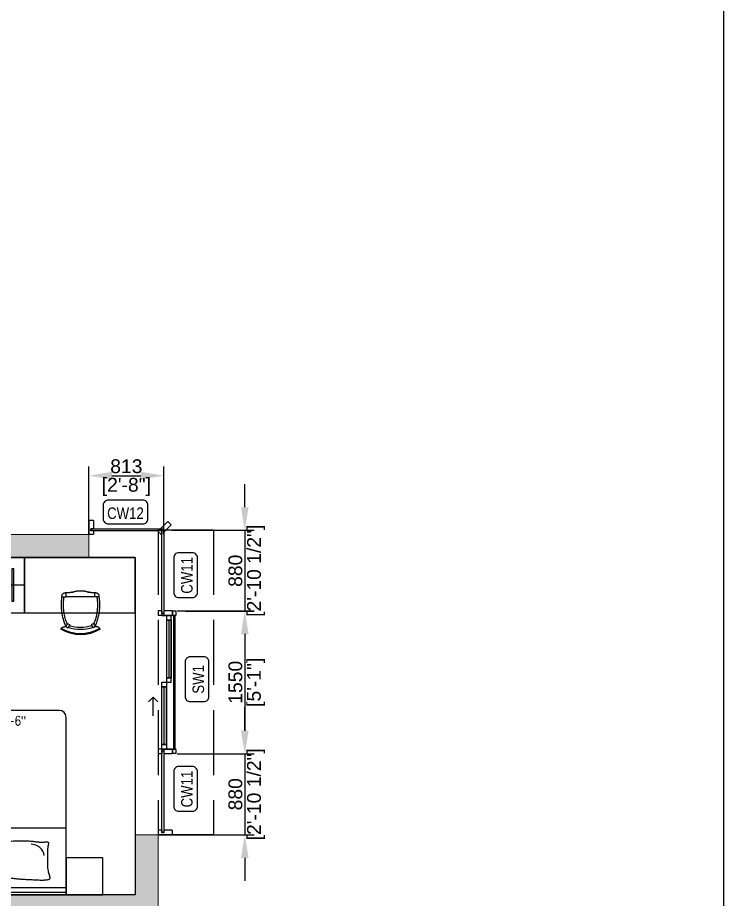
# Model space of a CAD drawing. Header units: millimetres. Extents: x 94643 to 134206, y 115494 to 180803.
# Drawn here: x 126550 to 134206, y 132077 to 141644 of the extents above; entities that cross this region are included whole.
import ezdxf
from ezdxf.enums import TextEntityAlignment as Align

# ---------------------------------------------------------------- set-up
doc = ezdxf.new("R2010")
doc.units = ezdxf.units.MM
doc.linetypes.add('3BHK  WEST_UN-2$0$2024-08-30_TOWER-C$0$HIDDEN', pattern=[9.525, 6.35, -3.175])
doc.linetypes.add('Hidden Line', pattern=[978.055558, 705.555558, -272.5])
for name, color, linetype in [('A-Bed Furniture', 253, 'Continuous'), ('A-Bed Side Table', 253, 'Continuous'), ('A-Dimensions', 4, 'Continuous'), ('A-Elevation 10', 8, 'Continuous'), ('A-Hatch', 252, 'Continuous'), ('A-KBR-01-Wardrobe', 253, 'Continuous'), ('A-Room Boundary', 44, 'Continuous'), ('A-Sofa Center  Table', 253, 'Continuous'), ('A-Study Table', 253, 'Continuous'), ('A-Study Table Chair', 253, 'Continuous'), ('A-Text Main', 44, 'Continuous'), ('A-Window', 4, 'Continuous')]:
    doc.layers.add(name, color=color, linetype=linetype)
doc.layers.add('A-Wall', color=240, linetype='Continuous', lineweight=35)
doc.styles.add('2024-08-29_TOWER-A$0$simplex-0.8', font='simplex.shx', dxfattribs={"width": 0.8})
doc.styles.add('3BHK  WEST_UN-2$0$2024-08-30_TOWER-C$0$simplex-0.8', font='simplex.shx', dxfattribs={"width": 0.8})
doc.styles.add('ARIAL', font='ARIALN.TTF')
doc.styles.add('S', font='arial.ttf', dxfattribs={"height": 150})
doc.dimstyles.new('DIMSMALL', dxfattribs={"dimtxt": 150, "dimasz": 250, "dimexe": 100, "dimexo": 100, "dimgap": 25, "dimtad": 1, "dimdec": 0, "dimzin": 0, "dimdsep": 46, "dimtxsty": 'S', "dimcen": 0, "dimdle": 100, "dimclrd": 8, "dimclre": 8, "dimclrt": 256, "dimazin": 0, "dimtfac": 1, "dimtdec": 0, "dimtix": 1, "dimtmove": 0, "dimatfit": 3, "dimldrblk": '12_DatumFilled', "dimfxl": 1, "dimtolj": 1, "dimtzin": 0, "dimlwd": -1, "dimlwe": -1, "dimarcsym": 1})

# ---------------------------------------------------------------- blocks, each defined once
blk = doc.blocks.new('*D233')
at = {"layer": 'A-Dimensions', "color": 8, "transparency": 16777216}
for p, q in [((127322.5, 136035.9), (127322.5, 136774.2)), ((128135.4, 136035.9), (128135.4, 136774.2)), ((127572.5, 136674.2), (127885.4, 136674.2))]:
    blk.add_line(p, q, dxfattribs=at)
for points in [[(127572.5, 136715.9), (127572.5, 136632.5), (127322.5, 136674.2)], [(127885.4, 136715.9), (127885.4, 136632.5), (128135.4, 136674.2)]]:
    blk.add_solid(points, dxfattribs=at)
at = {"layer": 'Defpoints', "color": 0, "transparency": 16777216}
for p in [(128135.4, 136674.2), (127322.5, 135935.9), (128135.4, 135935.9)]:
    blk.add_point(p, dxfattribs=at)
at = {"layer": 'A-Dimensions', "lineweight": 30, "transparency": 16777216, "char_height": 150, "attachment_point": 5, "style": 'S'}
for s, insert in [('\\A1;813', (127729, 136775.9)), ('\\A1;[2\'-8"]', (127729, 136553.1))]:
    blk.add_mtext(s, dxfattribs=dict(at, insert=insert))
blk = doc.blocks.new('12_DatumFilled')
at = {"color": 8, "linetype": 'ByBlock'}
blk.add_solid([(0, 0.577), (-1, 0), (0, -0.577)], dxfattribs=at)
blk = doc.blocks.new('*D234')
at = {"layer": 'A-Dimensions', "color": 8, "transparency": 16777216}
for p, q in [((129014.2, 136332.3), (129014.2, 136582.3)), ((128225.4, 136082.3), (129114.2, 136082.3)), ((129014.2, 136082.3), (129014.2, 135202.7)), ((128370.4, 135202.7), (129114.2, 135202.7)), ((129014.2, 134952.7), (129014.2, 134702.7))]:
    blk.add_line(p, q, dxfattribs=at)
for points in [[(128972.5, 136332.3), (129055.8, 136332.3), (129014.2, 136082.3)], [(128972.5, 134952.7), (129055.8, 134952.7), (129014.2, 135202.7)]]:
    blk.add_solid(points, dxfattribs=at)
at = {"layer": 'Defpoints', "color": 0, "transparency": 16777216}
for p in [(128125.4, 136082.3), (128270.4, 135202.7), (129014.2, 135202.7)]:
    blk.add_point(p, dxfattribs=at)
at = {"layer": 'A-Dimensions', "lineweight": 30, "transparency": 16777216, "char_height": 150, "attachment_point": 5, "rotation": 90, "style": 'S'}
for s, insert in [('\\A1;[2\'-10 1/2"]', (129136.3, 135642.5)), ('\\A1;880', (128912.6, 135642.5))]:
    blk.add_mtext(s, dxfattribs=dict(at, insert=insert))
blk = doc.blocks.new('*D235')
at = {"layer": 'A-Dimensions', "color": 8, "transparency": 16777216}
for p, q in [((129014.2, 133907.7), (129014.2, 134157.7)), ((128280.4, 133657.7), (129114.2, 133657.7)), ((129014.2, 133657.7), (129014.2, 132777.7)), ((128280.4, 132777.7), (129114.2, 132777.7)), ((129014.2, 132527.7), (129014.2, 132277.7))]:
    blk.add_line(p, q, dxfattribs=at)
for points in [[(128972.5, 133907.7), (129055.8, 133907.7), (129014.2, 133657.7)], [(128972.5, 132527.7), (129055.8, 132527.7), (129014.2, 132777.7)]]:
    blk.add_solid(points, dxfattribs=at)
at = {"layer": 'Defpoints', "color": 0, "transparency": 16777216}
for p in [(128180.4, 133657.7), (128180.4, 132777.7), (129014.2, 132777.7)]:
    blk.add_point(p, dxfattribs=at)
at = {"layer": 'A-Dimensions', "lineweight": 30, "transparency": 16777216, "char_height": 150, "attachment_point": 5, "rotation": 90, "style": 'S'}
for s, insert in [('\\A1;[2\'-10 1/2"]', (129136.3, 133217.7)), ('\\A1;880', (128912.6, 133217.7))]:
    blk.add_mtext(s, dxfattribs=dict(at, insert=insert))
blk = doc.blocks.new('*D236')
at = {"layer": 'A-Dimensions', "color": 8, "transparency": 16777216}
for p, q in [((128280.4, 135207.7), (129114.2, 135207.7)), ((129014.2, 134957.7), (129014.2, 133907.7)), ((128280.4, 133657.7), (129114.2, 133657.7))]:
    blk.add_line(p, q, dxfattribs=at)
for points in [[(128972.5, 134957.7), (129055.8, 134957.7), (129014.2, 135207.7)], [(128972.5, 133907.7), (129055.8, 133907.7), (129014.2, 133657.7)]]:
    blk.add_solid(points, dxfattribs=at)
at = {"layer": 'Defpoints', "color": 0, "transparency": 16777216}
for p in [(128180.4, 135207.7), (128180.4, 133657.7), (129014.2, 133657.7)]:
    blk.add_point(p, dxfattribs=at)
at = {"layer": 'A-Dimensions', "lineweight": 30, "transparency": 16777216, "char_height": 150, "attachment_point": 5, "rotation": 90, "style": 'S'}
for s, insert in [('\\A1;1550', (128912.6, 134432.7)), ('\\A1;[5\'-1"]', (129135.3, 134432.7))]:
    blk.add_mtext(s, dxfattribs=dict(at, insert=insert))
blk = doc.blocks.new('3BHK  WEST_UN-2$0$2024-08-30_TOWER-C$0$STUDY TABLE CHAIR')
at = {"layer": 'A-Study Table Chair', "linetype": '3BHK  WEST_UN-2$0$2024-08-30_TOWER-C$0$HIDDEN', "ltscale": 0.1}
for p, q in [((-0.1999, 0.4111), (-0.1555, 0.4111)), ((-0.1555, 0.4111), (-0.1555, 0.4556)), ((-0.1555, 0.4111), (0.1556, 0.4111)), ((0.1556, 0.4111), (0.1556, 0.4556)), ((0.2001, 0.4111), (0.1556, 0.4111))]:
    blk.add_line(p, q, dxfattribs=at)
at = {"layer": 'A-Study Table Chair'}
for p, q in [((-0.1407, 0.1205), (-0.1601, 0.0868)), ((-0.1407, 0.1205), (-0.1166, 0.1066)), ((-0.1166, 0.1066), (-0.1361, 0.0729)), ((0.1408, 0.1205), (0.1168, 0.1066)), ((0.1168, 0.1066), (0.1362, 0.0729)), ((0.1408, 0.1205), (0.1603, 0.0868)), ((-0.1601, 0.0868), (-0.1361, 0.0729)), ((0.1603, 0.0868), (0.1362, 0.0729)), ((0.2129, 0.0621), (0.2143, 0.0597))]:
    blk.add_line(p, q, dxfattribs=at)
at = {"layer": 'A-Study Table Chair', "linetype": '3BHK  WEST_UN-2$0$2024-08-30_TOWER-C$0$HIDDEN', "ltscale": 0.1}
for centre, radius, start, end in [((0.3729, 0.325), 0.5793, 171.44618, 187.59778), ((-0.1629, 0.4185), 0.0378, 78.65826, 191.34174), ((0.3729, 0.325), 0.557, 171.10222, 187.90279), ((-0.1365, 0.6309), 0.1764, 263.83118, 285.69613), ((0.0001, 0.2324), 0.2454, 68.7607, 111.2393), ((0.1367, 0.6309), 0.1764, 254.30389, 276.16882), ((0.1631, 0.4185), 0.0378, 348.65827, 101.34173), ((-0.3726, 0.325), 0.557, 352.09721, 8.89778), ((-0.3726, 0.325), 0.5793, 352.40222, 8.55382)]:
    blk.add_arc(centre, radius, start, end, dxfattribs=at)
at = {"layer": 'A-Study Table Chair'}
for centre, radius, start, end in [((0.3729, 0.325), 0.5793, 187.59778, 203.74938), ((0.3729, 0.325), 0.557, 187.90279, 202.05474), ((-0.3726, 0.325), 0.557, 337.94527, 352.09721), ((-0.3726, 0.325), 0.5793, 336.25061, 352.40222), ((0.0001, 0.4667), 0.3889, 251.71697, 288.28304), ((-0.2058, 0.0575), 0.00864, 63.53611, 166.16537), ((0, 0.4148), 0.4148, 238.90203, 301.11962), ((0, 0.4148), 0.4037, 239.97468, 300.02535), ((0.0001, 0.4667), 0.4111, 251.07534, 288.92467), ((0.2058, 0.0581), 0.00814, 29.30106, 117.80565)]:
    blk.add_arc(centre, radius, start, end, dxfattribs=at)
for points, knots in [([(-0.2102, 0.0649), (-0.2048, 0.0722), (-0.1961, 0.0837), (-0.179, 0.0843), (-0.1605, 0.0918), (-0.1515, 0.1042), (-0.1443, 0.1142)], [0, 0, 0, 0, 1.141957, 1.816294, 2.20041, 3.805403, 3.805403, 3.805403, 3.805403]), ([(0.21, 0.0651), (0.2047, 0.0722), (0.1963, 0.0837), (0.1793, 0.0842), (0.1608, 0.0918), (0.1519, 0.1042), (0.1446, 0.1142)], [0, 0, 0, 0, 1.119264, 1.793601, 2.177718, 3.782711, 3.782711, 3.782711, 3.782711])]:
    blk.add_open_spline(points, degree=3, knots=knots, dxfattribs=at)
blk = doc.blocks.new('3.5BHK WEST-UN-6$0$ertyhhgj')
at = {"layer": 'A-KBR-01-Wardrobe', "ltscale": 600}
blk.add_lwpolyline([(42859.6, -88568.9), (46214.6, -88568.9), (46214.6, -87968.9), (42859.6, -87968.9)], close=True, dxfattribs=at)
for points in [[(42920.7, -88093.9), (42920.7, -88443.9), (42940.7, -88443.9), (42940.7, -88093.9), (42920.7, -88093.9)], [(43078.6, -88094.8), (43017.9, -88439.5), (43037.6, -88443), (43098.3, -88098.3), (43078.6, -88094.8)], [(43138.5, -88093.9), (43138.5, -88443.9), (43158.5, -88443.9), (43158.5, -88093.9), (43138.5, -88093.9)], [(43238.3, -88093.9), (43238.3, -88443.9), (43258.3, -88443.9), (43258.3, -88093.9), (43238.3, -88093.9)], [(43322.8, -88093.9), (43322.8, -88443.9), (43342.8, -88443.9), (43342.8, -88093.9), (43322.8, -88093.9)], [(43529.7, -88101.1), (43410, -88429.9), (43428.8, -88436.8), (43548.5, -88107.9), (43529.7, -88101.1)], [(43579.2, -88093.9), (43579.2, -88443.9), (43599.2, -88443.9), (43599.2, -88093.9), (43579.2, -88093.9)], [(43636.3, -88093.9), (43636.3, -88443.9), (43656.3, -88443.9), (43656.3, -88093.9), (43636.3, -88093.9)], [(43696, -88094.8), (43756.8, -88439.5), (43737.1, -88443), (43676.3, -88098.3), (43696, -88094.8)], [(43794.2, -88093.9), (43794.2, -88443.9), (43814.2, -88443.9), (43814.2, -88093.9), (43794.2, -88093.9)], [(43895, -88093.9), (43895, -88443.9), (43915, -88443.9), (43915, -88093.9), (43895, -88093.9)], [(43979.5, -88093.9), (43979.5, -88443.9), (43999.5, -88443.9), (43999.5, -88093.9), (43979.5, -88093.9)], [(44186.3, -88101.1), (44066.6, -88429.9), (44085.4, -88436.8), (44205.1, -88107.9), (44186.3, -88101.1)], [(44235.9, -88093.9), (44235.9, -88443.9), (44255.9, -88443.9), (44255.9, -88093.9), (44235.9, -88093.9)], [(44333.2, -88094.8), (44272.4, -88439.5), (44292.1, -88443), (44352.9, -88098.3), (44333.2, -88094.8)], [(44393, -88093.9), (44393, -88443.9), (44413, -88443.9), (44413, -88093.9), (44393, -88093.9)], [(44452.7, -88094.8), (44513.4, -88439.5), (44493.7, -88443), (44433, -88098.3), (44452.7, -88094.8)], [(44550.9, -88093.9), (44550.9, -88443.9), (44570.9, -88443.9), (44570.9, -88093.9), (44550.9, -88093.9)], [(44743.3, -88101.1), (44623.6, -88429.9), (44642.4, -88436.8), (44762.1, -88107.9), (44743.3, -88101.1)], [(44792.9, -88093.9), (44792.9, -88443.9), (44812.9, -88443.9), (44812.9, -88093.9), (44792.9, -88093.9)], [(44890.2, -88094.8), (44829.4, -88439.5), (44849.1, -88443), (44909.9, -88098.3), (44890.2, -88094.8)], [(44950, -88093.9), (44950, -88443.9), (44970, -88443.9), (44970, -88093.9), (44950, -88093.9)], [(45009.7, -88094.8), (45070.4, -88439.5), (45050.7, -88443), (44990, -88098.3), (45009.7, -88094.8)], [(45107.9, -88093.9), (45107.9, -88443.9), (45127.9, -88443.9), (45127.9, -88093.9), (45107.9, -88093.9)], [(45314.7, -88101.1), (45195, -88429.9), (45213.8, -88436.8), (45333.5, -88107.9), (45314.7, -88101.1)], [(45364.2, -88093.9), (45364.2, -88443.9), (45384.2, -88443.9), (45384.2, -88093.9), (45364.2, -88093.9)], [(45461.6, -88094.8), (45400.8, -88439.5), (45420.5, -88443), (45481.2, -88098.3), (45461.6, -88094.8)], [(45521.4, -88093.9), (45521.4, -88443.9), (45541.4, -88443.9), (45541.4, -88093.9), (45521.4, -88093.9)], [(45581, -88094.8), (45641.8, -88439.5), (45622.1, -88443), (45561.4, -88098.3), (45581, -88094.8)], [(45679.3, -88093.9), (45679.3, -88443.9), (45699.3, -88443.9), (45699.3, -88093.9), (45679.3, -88093.9)], [(45871.2, -88101.1), (45751.5, -88429.9), (45770.2, -88436.8), (45890, -88107.9), (45871.2, -88101.1)], [(45920.7, -88093.9), (45920.7, -88443.9), (45940.7, -88443.9), (45940.7, -88093.9), (45920.7, -88093.9)], [(46018, -88094.8), (45957.2, -88439.5), (45976.9, -88443), (46037.7, -88098.3), (46018, -88094.8)], [(46077.8, -88093.9), (46077.8, -88443.9), (46097.8, -88443.9), (46097.8, -88093.9), (46077.8, -88093.9)], [(46214.6, -88268.9), (42859.6, -88268.9)]]:
    blk.add_lwpolyline(points, dxfattribs=at)
blk = doc.blocks.new('A$Cbd4308e4')
at = {"layer": 'A-Elevation 10', "linetype": 'Hidden Line'}
for p, q in [((0, 3310), (600, 3310)), ((600, 3310), (600, 0)), ((0, 0), (600, 0))]:
    blk.add_line(p, q, dxfattribs=at)
at = {"layer": 'A-Elevation 10', "linetype": 'Continuous', "flags": 128}
blk.add_lwpolyline([(600, 0), (0, 0)], dxfattribs=at)
at = {"layer": 'A-Window', "linetype": 'Continuous'}
for p, q in [((-702.8, 3410), (-752.8, 3410)), ((-752.8, 3410), (-752.8, 3260)), ((-702.8, 3410), (-702.8, 3320)), ((103, 3398.4), (24.6, 3320)), ((138.4, 3363), (60, 3284.6)), ((103, 3398.4), (138.4, 3363)), ((-702.8, 3260), (-752.8, 3260)), ((-727.8, 3320), (-727.8, 3300)), ((-702.8, 3320), (-727.8, 3320)), ((-702.8, 3300), (-727.8, 3300)), ((-702.8, 3300), (-702.8, 3260)), ((4.6, 3300), (-3, 3292.3)), ((-3, 3292.3), (32.3, 3257)), ((-0.4, 3259.9), (-0.3, 3259.9)), ((39.6, 3300), (4.6, 3300)), ((39.6, 3320), (24.6, 3320)), ((40, 3264.6), (32.3, 3257)), ((39.6, 3320), (39.6, 3300)), ((40, 3299.6), (40, 3264.6)), ((60, 3299.6), (40, 3299.6)), ((60, 3299.6), (60, 3284.6)), ((0, 2430), (0, 2380)), ((40, 2430), (0, 2430)), ((40, 2430), (40, 2380)), ((60, 2430), (60, 2380)), ((150, 2430), (60, 2430)), ((150, 2430), (150, 2380)), ((40, 2380), (0, 2380)), ((40, 2380), (150, 2380)), ((150, 2380), (40, 2380)), ((150, 2380), (60, 2380)), ((90, 2330), (90, 1705)), ((115, 2330), (115, 1705)), ((140, 2330), (140, 1705)), ((40, 980), (40, 1605)), ((65, 980), (65, 1605)), ((90, 980), (90, 1605)), ((-55, 1492.5), (-105, 1442.5)), ((-55, 1292.5), (-55, 1492.5)), ((-55, 1492.5), (-5, 1442.5)), ((0, 930), (0, 880)), ((40, 930), (0, 930)), ((40, 880), (0, 880)), ((40, 930), (150, 930)), ((150, 930), (40, 930)), ((40, 930), (40, 880)), ((60, 930), (60, 880)), ((150, 930), (60, 930)), ((150, 880), (60, 880)), ((150, 930), (150, 880)), ((0, 50), (0, 0)), ((40, 50), (0, 50)), ((150, 0), (0, 0)), ((40, 50), (40, 25)), ((60, 25), (40, 25)), ((60, 50), (60, 25)), ((150, 50), (60, 50)), ((150, 50), (150, 0))]:
    blk.add_line(p, q, dxfattribs=at)
at = {"layer": 'A-Window', "linetype": 'Hidden Line'}
blk.add_line((0, 3310), (0, 0), dxfattribs=at)
at = {"layer": 'A-Window', "linetype": 'Continuous', "flags": 128}
for points in [[(-732.8, 3300), (-732.8, 3320), (44.6, 3320), (44.6, 3300)], [(40, 3304.6), (60, 3304.6), (60, 2400), (40, 2400)], [(155, 2385), (195, 2385), (195, 2425), (155, 2425)], [(155, 2385), (195, 2385), (195, 2425), (155, 2425)], [(155, 2385), (195, 2385), (195, 2425), (155, 2425)], [(155, 2385), (195, 2385), (195, 2425), (155, 2425)], [(90, 2380), (90, 2330), (140, 2330), (140, 2380)], [(90, 2330), (90, 1705), (140, 1705), (140, 2330)], [(165, 930), (185, 930), (185, 2380), (165, 2380)], [(165, 930), (185, 930), (185, 2380), (165, 2380)], [(165, 930), (185, 930), (185, 2380), (165, 2380)], [(165, 930), (185, 930), (185, 2380), (165, 2380)], [(40, 1605), (40, 1655), (90, 1655), (90, 1605)], [(90, 1705), (90, 1655), (140, 1655), (140, 1705)], [(40, 980), (40, 1605), (90, 1605), (90, 980)], [(40, 930), (40, 980), (90, 980), (90, 930)], [(40, 910), (60, 910), (60, 20), (40, 20)], [(155, 885), (195, 885), (195, 925), (155, 925)], [(155, 885), (195, 885), (195, 925), (155, 925)], [(155, 885), (195, 885), (195, 925), (155, 925)], [(155, 885), (195, 885), (195, 925), (155, 925)]]:
    blk.add_lwpolyline(points, close=True, dxfattribs=at)
blk = doc.blocks.new('2024-08-29_TOWER-A$0$WNTG')
at = {"layer": 'A-Text Main'}
blk.add_lwpolyline([(-187.8, 246.2), (187.8, 246.2, -0.414214), (242.8, 191.2), (242.8, 43.3, -0.414214), (187.8, -11.7), (-187.8, -11.7, -0.414214), (-242.8, 43.3), (-242.8, 191.2, -0.414214)], format="xyb", close=True, dxfattribs=at)
at = {"layer": 'A-Text Main', "style": '2024-08-29_TOWER-A$0$simplex-0.8', "width": 0.8}
blk.add_attdef('WNTG', text='', height=150, dxfattribs=at).set_placement((-1.6, 43), align=Align.CENTER)
blk = doc.blocks.new('3BHK  WEST_UN-2$0$2024-08-30_TOWER-C$0$king size bed')
at = {"layer": 'A-Bed Furniture'}
for p, q in [((-0.9, 1.925), (-0.9, 0.425)), ((0.825, 2), (-0.825, 2)), ((0.9, 0), (0.9, 1.925)), ((-0.9, 0.725), (0.9, 0.725)), ((-0.9, 0), (-0.9, 0.425)), ((0.9, 0.075), (-0.9, 0.075)), ((0, 0.075), (0, 0.025)), ((0, 0.075), (0, 0.075))]:
    blk.add_line(p, q, dxfattribs=at)
blk.add_lwpolyline([(-0.9, 1.6586, -0.292894), (-0.5586, 1.6586, -0.292894), (-0.5586, 2, 0.136668)], format="xyb", close=True, dxfattribs=at)
for points in [[(-0.7317, 0.5787), (-0.7264, 0.5744), (-0.7213, 0.571), (-0.7162, 0.5684), (-0.7111, 0.5664), (-0.7061, 0.5651), (-0.7012, 0.5642), (-0.6963, 0.5637), (-0.6914, 0.5635), (-0.6866, 0.5634), (-0.6818, 0.5635), (-0.6768, 0.5638), (-0.6717, 0.5642), (-0.6663, 0.5648), (-0.6607, 0.5656), (-0.6547, 0.5665), (-0.6482, 0.5675), (-0.6412, 0.5687), (-0.6335, 0.5701), (-0.6252, 0.5715), (-0.6161, 0.573), (-0.606, 0.5745), (-0.595, 0.576), (-0.5828, 0.5775), (-0.5695, 0.5789), (-0.5549, 0.5803), (-0.5392, 0.5815), (-0.5227, 0.5827), (-0.5057, 0.5837), (-0.4883, 0.5846), (-0.4708, 0.5853), (-0.4535, 0.5858), (-0.4365, 0.5862), (-0.4202, 0.5864), (-0.4044, 0.5863), (-0.3893, 0.5861), (-0.3746, 0.5857), (-0.3605, 0.5852), (-0.3468, 0.5844), (-0.3335, 0.5835), (-0.3207, 0.5825), (-0.3082, 0.5813), (-0.2962, 0.58), (-0.2845, 0.5786), (-0.2734, 0.5772), (-0.2628, 0.5759), (-0.2528, 0.5746), (-0.2434, 0.5735), (-0.2347, 0.5725), (-0.2266, 0.5718), (-0.2191, 0.5712), (-0.2121, 0.5708), (-0.2053, 0.5707), (-0.1987, 0.5707), (-0.1922, 0.5708), (-0.1856, 0.5712), (-0.1788, 0.5716), (-0.1717, 0.5722), (-0.1644, 0.5728), (-0.1572, 0.5733), (-0.1503, 0.5736), (-0.1438, 0.5737), (-0.138, 0.5733), (-0.1331, 0.5723), (-0.1292, 0.5707), (-0.1265, 0.5684), (-0.125, 0.5655), (-0.1243, 0.5619), (-0.1245, 0.5577), (-0.1252, 0.5531), (-0.1263, 0.5481), (-0.1276, 0.5428), (-0.129, 0.5372), (-0.1303, 0.5313), (-0.1315, 0.5253), (-0.1326, 0.5192), (-0.1336, 0.5129), (-0.1344, 0.5065), (-0.135, 0.5), (-0.1355, 0.4935), (-0.1359, 0.4869), (-0.1361, 0.4802), (-0.1362, 0.4734), (-0.1361, 0.4661), (-0.1361, 0.4583), (-0.136, 0.4496), (-0.136, 0.4399), (-0.1361, 0.4291), (-0.1363, 0.4169), (-0.1366, 0.4031), (-0.137, 0.3881), (-0.1373, 0.3722), (-0.1376, 0.3556), (-0.1376, 0.3388), (-0.1372, 0.322), (-0.1365, 0.3055), (-0.1352, 0.2896), (-0.1333, 0.2747), (-0.1309, 0.2608), (-0.1281, 0.248), (-0.1252, 0.2361), (-0.1221, 0.2253), (-0.1191, 0.2155), (-0.1163, 0.2068), (-0.1137, 0.1992), (-0.1117, 0.1927), (-0.1101, 0.1871), (-0.1093, 0.1824), (-0.1091, 0.1785), (-0.1097, 0.1751), (-0.1113, 0.1723), (-0.1138, 0.1697), (-0.1175, 0.1675), (-0.1222, 0.1653), (-0.1281, 0.1633), (-0.135, 0.1615), (-0.1427, 0.1599), (-0.1514, 0.1585), (-0.1607, 0.1573), (-0.1708, 0.1564), (-0.1814, 0.1559), (-0.1926, 0.1556), (-0.2043, 0.1557), (-0.2165, 0.1559), (-0.2293, 0.1564), (-0.2427, 0.1571), (-0.2567, 0.1578), (-0.2713, 0.1586), (-0.2866, 0.1594), (-0.3025, 0.1602), (-0.3188, 0.1609), (-0.3353, 0.1617), (-0.3517, 0.1624), (-0.3678, 0.1632), (-0.3834, 0.164), (-0.3982, 0.1648), (-0.412, 0.1656), (-0.4246, 0.1665), (-0.4362, 0.1674), (-0.4469, 0.1684), (-0.457, 0.1694), (-0.4668, 0.1704), (-0.4763, 0.1715), (-0.486, 0.1725), (-0.4959, 0.1736), (-0.5062, 0.1747), (-0.517, 0.1757), (-0.5279, 0.1767), (-0.539, 0.1776), (-0.5501, 0.1784), (-0.561, 0.1791), (-0.5717, 0.1796), (-0.5819, 0.18), (-0.5916, 0.1802), (-0.6009, 0.1801), (-0.6099, 0.1799), (-0.6186, 0.1796), (-0.6271, 0.179), (-0.6355, 0.1783), (-0.6439, 0.1774), (-0.6524, 0.1765), (-0.6611, 0.1753), (-0.6697, 0.1742), (-0.6782, 0.1732), (-0.6862, 0.1724), (-0.6937, 0.1719), (-0.7004, 0.1719), (-0.7061, 0.1725), (-0.7107, 0.1738), (-0.714, 0.1758), (-0.7161, 0.1786), (-0.7172, 0.1819), (-0.7174, 0.1857), (-0.7169, 0.1898), (-0.7159, 0.1942), (-0.7145, 0.1987), (-0.7128, 0.2031), (-0.7112, 0.2074), (-0.7095, 0.2117), (-0.7078, 0.2158), (-0.7063, 0.2199), (-0.7048, 0.2239), (-0.7035, 0.228), (-0.7025, 0.2321), (-0.7017, 0.2362), (-0.7011, 0.2403), (-0.7009, 0.2446), (-0.7008, 0.249), (-0.701, 0.2536), (-0.7012, 0.2584), (-0.7016, 0.2634), (-0.7021, 0.2687), (-0.7025, 0.2744), (-0.703, 0.2803), (-0.7035, 0.2866), (-0.7039, 0.2931), (-0.7044, 0.2998), (-0.7049, 0.3066), (-0.7054, 0.3135), (-0.706, 0.3204), (-0.7066, 0.3273), (-0.7073, 0.3341), (-0.708, 0.3409), (-0.7088, 0.3476), (-0.7094, 0.3543), (-0.71, 0.361), (-0.7105, 0.3677), (-0.7108, 0.3745), (-0.7109, 0.3813), (-0.7108, 0.3882), (-0.7105, 0.3952), (-0.7101, 0.4023), (-0.7097, 0.4094), (-0.7093, 0.4165), (-0.7091, 0.4237), (-0.7089, 0.431), (-0.709, 0.4383), (-0.7094, 0.4457), (-0.7103, 0.4542), (-0.7116, 0.4646), (-0.7137, 0.4778), (-0.7166, 0.4949), (-0.7205, 0.5168), (-0.7255, 0.5444), (-0.7317, 0.5787)], [(0.1033, 0.5787), (0.1086, 0.5744), (0.1137, 0.571), (0.1188, 0.5684), (0.1239, 0.5664), (0.1289, 0.5651), (0.1338, 0.5642), (0.1387, 0.5637), (0.1436, 0.5635), (0.1484, 0.5634), (0.1532, 0.5635), (0.1582, 0.5638), (0.1633, 0.5642), (0.1687, 0.5648), (0.1743, 0.5656), (0.1803, 0.5665), (0.1868, 0.5675), (0.1938, 0.5687), (0.2015, 0.5701), (0.2098, 0.5715), (0.2189, 0.573), (0.229, 0.5745), (0.24, 0.576), (0.2522, 0.5775), (0.2655, 0.5789), (0.2801, 0.5803), (0.2958, 0.5815), (0.3123, 0.5827), (0.3293, 0.5837), (0.3467, 0.5846), (0.3642, 0.5853), (0.3815, 0.5858), (0.3985, 0.5862), (0.4148, 0.5864), (0.4306, 0.5863), (0.4457, 0.5861), (0.4604, 0.5857), (0.4745, 0.5852), (0.4882, 0.5844), (0.5015, 0.5835), (0.5143, 0.5825), (0.5268, 0.5813), (0.5388, 0.58), (0.5505, 0.5786), (0.5616, 0.5772), (0.5722, 0.5759), (0.5822, 0.5746), (0.5916, 0.5735), (0.6003, 0.5725), (0.6084, 0.5718), (0.6159, 0.5712), (0.6229, 0.5708), (0.6297, 0.5707), (0.6363, 0.5707), (0.6428, 0.5708), (0.6494, 0.5712), (0.6562, 0.5716), (0.6633, 0.5722), (0.6706, 0.5728), (0.6778, 0.5733), (0.6847, 0.5736), (0.6912, 0.5737), (0.697, 0.5733), (0.7019, 0.5723), (0.7058, 0.5707), (0.7085, 0.5684), (0.71, 0.5655), (0.7107, 0.5619), (0.7105, 0.5577), (0.7098, 0.5531), (0.7087, 0.5481), (0.7074, 0.5428), (0.706, 0.5372), (0.7047, 0.5313), (0.7035, 0.5253), (0.7024, 0.5192), (0.7014, 0.5129), (0.7006, 0.5065), (0.7, 0.5), (0.6995, 0.4935), (0.6991, 0.4869), (0.6989, 0.4802), (0.6988, 0.4734), (0.6989, 0.4661), (0.6989, 0.4583), (0.699, 0.4496), (0.699, 0.4399), (0.6989, 0.4291), (0.6987, 0.4169), (0.6984, 0.4031), (0.698, 0.3881), (0.6977, 0.3722), (0.6974, 0.3556), (0.6974, 0.3388), (0.6978, 0.322), (0.6985, 0.3055), (0.6998, 0.2896), (0.7017, 0.2747), (0.7041, 0.2608), (0.7069, 0.248), (0.7098, 0.2361), (0.7129, 0.2253), (0.7159, 0.2155), (0.7187, 0.2068), (0.7213, 0.1992), (0.7233, 0.1927), (0.7249, 0.1871), (0.7257, 0.1824), (0.7259, 0.1785), (0.7253, 0.1751), (0.7237, 0.1723), (0.7212, 0.1697), (0.7175, 0.1675), (0.7128, 0.1653), (0.7069, 0.1633), (0.7, 0.1615), (0.6923, 0.1599), (0.6836, 0.1585), (0.6743, 0.1573), (0.6642, 0.1564), (0.6536, 0.1559), (0.6424, 0.1556), (0.6307, 0.1557), (0.6185, 0.1559), (0.6057, 0.1564), (0.5923, 0.1571), (0.5783, 0.1578), (0.5637, 0.1586), (0.5484, 0.1594), (0.5325, 0.1602), (0.5162, 0.1609), (0.4997, 0.1617), (0.4833, 0.1624), (0.4672, 0.1632), (0.4516, 0.164), (0.4368, 0.1648), (0.423, 0.1656), (0.4104, 0.1665), (0.3988, 0.1674), (0.3881, 0.1684), (0.378, 0.1694), (0.3682, 0.1704), (0.3587, 0.1715), (0.349, 0.1725), (0.3391, 0.1736), (0.3288, 0.1747), (0.318, 0.1757), (0.3071, 0.1767), (0.296, 0.1776), (0.2849, 0.1784), (0.274, 0.1791), (0.2633, 0.1796), (0.2531, 0.18), (0.2434, 0.1802), (0.2341, 0.1801), (0.2251, 0.1799), (0.2164, 0.1796), (0.2079, 0.179), (0.1995, 0.1783), (0.1911, 0.1774), (0.1826, 0.1765), (0.1739, 0.1753), (0.1653, 0.1742), (0.1568, 0.1732), (0.1488, 0.1724), (0.1413, 0.1719), (0.1346, 0.1719), (0.1289, 0.1725), (0.1243, 0.1738), (0.121, 0.1758), (0.1189, 0.1786), (0.1178, 0.1819), (0.1176, 0.1857), (0.1181, 0.1898), (0.1191, 0.1942), (0.1205, 0.1987), (0.1222, 0.2031), (0.1238, 0.2074), (0.1255, 0.2117), (0.1272, 0.2158), (0.1287, 0.2199), (0.1302, 0.2239), (0.1315, 0.228), (0.1325, 0.2321), (0.1333, 0.2362), (0.1339, 0.2403), (0.1341, 0.2446), (0.1342, 0.249), (0.134, 0.2536), (0.1338, 0.2584), (0.1334, 0.2634), (0.1329, 0.2687), (0.1325, 0.2744), (0.132, 0.2803), (0.1315, 0.2866), (0.1311, 0.2931), (0.1306, 0.2998), (0.1301, 0.3066), (0.1296, 0.3135), (0.129, 0.3204), (0.1284, 0.3273), (0.1277, 0.3341), (0.127, 0.3409), (0.1262, 0.3476), (0.1256, 0.3543), (0.125, 0.361), (0.1245, 0.3677), (0.1242, 0.3745), (0.1241, 0.3813), (0.1242, 0.3882), (0.1245, 0.3952), (0.1249, 0.4023), (0.1253, 0.4094), (0.1257, 0.4165), (0.1259, 0.4237), (0.1261, 0.431), (0.126, 0.4383), (0.1256, 0.4457), (0.1247, 0.4542), (0.1234, 0.4646), (0.1213, 0.4778), (0.1184, 0.4949), (0.1145, 0.5168), (0.1095, 0.5444), (0.1033, 0.5787)], [(0.9, 0.025), (-0.9, 0.025)], [(-0.9, 0), (0.9, 0)]]:
    blk.add_lwpolyline(points, dxfattribs=at)
for centre, radius, start, end in [((-0.825, 1.925), 0.075, 89.99998, 179.99998), ((0.825, 1.925), 0.075, 359.99998, 89.99998), ((-0.3124, 0.406), 0.1418, 7.34131, 90.47004), ((0.5226, 0.406), 0.1418, 7.34131, 90.47004), ((-0.545, 0.3601), 0.1387, 177.31907, 272.68089), ((0.29, 0.3601), 0.1387, 177.31907, 272.68089)]:
    blk.add_arc(centre, radius, start, end, dxfattribs=at)
at = {"layer": 'A-Bed Furniture', "ltscale": 5, "insert": (-0.3357, 1.9373), "char_height": 0.1, "width": 1.163145, "attachment_point": 1, "style": '3BHK  WEST_UN-2$0$2024-08-30_TOWER-C$0$simplex-0.8'}
blk.add_mtext('5\'10\'\' X 6\'-6"', dxfattribs=at)
blk = doc.blocks.new('A$Cc487e11b')
at = {"layer": 'A-Sofa Center  Table'}
blk.add_lwpolyline([(400, 400), (0, 400), (0, 0), (400, 0)], close=True, dxfattribs=at)
blk = doc.blocks.new('Unit-6')
at = {"layer": 'A-Hatch', "linetype": 'Continuous'}
h = blk.add_hatch(color=256, dxfattribs=at)
h.dxf.hatch_style = 1
h.paths.add_polyline_path([(-12775, 13069.9), (-12775, 11920), (-12525, 11920), (-12525, 12819.9), (-7825, 12819.9), (-7825, 13069.9)])
h.paths.add_polyline_path([(-7825, 9159.9), (-7825, 8959.9), (-12525, 8959.9), (-12525, 8109.9), (-12775, 8109.9), (-12775, 10120), (-12525, 10120), (-12525, 9159.9)])
h.paths.add_polyline_path([(-5007, 13069.9), (-752.8, 13070), (-752.8, 12819.9), (-5007, 12819.9)])
h.paths.add_polyline_path([(-4805.5, 9159.9), (-4805.5, 8959.9), (-6625, 8959.9), (-6625, 12819.9), (-6625, 13069.9), (-6425, 13069.9), (-6425, 12819.9), (-6425, 9159.9)])
h.paths.add_polyline_path([(-2885, 8959.9), (-3805, 8959.9), (-3805, 9159.9), (-250, 9159.9), (-250, 9810), (0, 9810), (0, 8909.9), (-2635.5, 8909.9), (-2885, 8909.9)])
h.paths.add_polyline_path([(-2885, 5459.9), (-2885, 5209.9), (-250, 5209.9), (-250, 1925), (-895, 1925), (-895, 1825), (-250, 1825), (-250, 0), (0, 0), (0, 5459.9)])
h.paths.add_polyline_path([(-4475, 250), (-4475, 3240), (-6370, 3240), (-6370, 2990), (-4725.5, 2990), (-4725.5, 250), (-5460, 250), (-5460, 0), (-3975, 0), (-3975, 250)])
h.paths.add_polyline_path([(-7825, 1855), (-7825, 4109.8), (-8025, 4109.8), (-8025.1, 1855)])
h.paths.add_polyline_path([(-9025, 4109.8), (-12775, 4109.8), (-12775, 0), (-11921.6, 0), (-11921.6, 250), (-12525, 250), (-12525, 3909.8), (-9025, 3910)])
h.paths.add_polyline_path([(-10030, 5730), (-10030, 5530), (-11615, 5530), (-12775, 5530), (-12775, 6609.9), (-12525, 6609.9), (-12525, 5730)])
h.paths.add_polyline_path([(-9180, 5530), (-7825, 5530), (-7825, 7959.9), (-8025, 7959.9), (-8025, 5730), (-9180, 5730)])
h.paths.add_polyline_path([(-8701.6, 248.2), (-11171.6, 250), (-11171.6, 0), (-8701.6, 0)])
h.paths.add_polyline_path([(-6210, 250), (-6210, 0), (-7951.6, 0), (-7951.6, 250)])
at = {"layer": 'A-Room Boundary', "linetype": 'Continuous'}
blk.add_lwpolyline([(-250, 9159.9), (-4805.5, 9159.9), (-4805.5, 12819.9), (-250, 12819.9)], close=True, dxfattribs=at)
at = {"layer": 'A-Study Table', "linetype": 'Continuous'}
blk.add_lwpolyline([(-1450.5, 12219.9), (-250.5, 12219.9), (-250.5, 12819.9), (-1450.5, 12819.9)], close=True, dxfattribs=at)
at = {"layer": 'A-Wall', "lineweight": 0}
for points in [[(-5007, 13069.9), (-752.8, 13070), (-752.8, 12819.9), (-5007, 12819.9)], [(-2885, 8959.9), (-3805, 8959.9), (-3805, 9159.9), (-250, 9159.9), (-250, 9810), (0, 9810), (0, 8909.9), (-2635.5, 8909.9), (-2885, 8909.9)]]:
    blk.add_lwpolyline(points, close=True, dxfattribs=at)
at = {"layer": 'A-Bed Furniture', "ltscale": 600, "xscale": 1000, "yscale": 1000, "zscale": 1000}
blk.add_blockref('3BHK  WEST_UN-2$0$2024-08-30_TOWER-C$0$king size bed', (-1900.4, 9159.9), dxfattribs=at)
at = {"layer": 'A-Bed Side Table', "linetype": 'Continuous', "rotation": 180}
blk.add_blockref('A$Cc487e11b', (-600.4, 9559.9), dxfattribs=at)
at = {"layer": 'A-KBR-01-Wardrobe'}
blk.add_blockref('3.5BHK WEST-UN-6$0$ertyhhgj', (-47665.1, 100788.9), dxfattribs=at)
at = {"layer": 'A-Study Table Chair', "ltscale": 600, "xscale": -1000, "yscale": 1000, "zscale": 1000}
blk.add_blockref('3BHK  WEST_UN-2$0$2024-08-30_TOWER-C$0$STUDY TABLE CHAIR', (-843.9, 11981.3), dxfattribs=at)
at = {"layer": 'A-Text Main'}
ref = blk.add_blockref('2024-08-29_TOWER-A$0$WNTG', (-354.3, 13430.2), dxfattribs=dict(at, xscale=-1, rotation=180))
ref.add_attrib('WNTG', 'CW12', dxfattribs={"height": 125, "style": 'ARIAL'}).set_placement((-355.9, 13236.7), align=Align.CENTER)
ref = blk.add_blockref('2024-08-29_TOWER-A$0$WNTG', (179.2, 12627.1), dxfattribs=dict(at, xscale=-1, rotation=270))
ref.add_attrib('WNTG', 'CW11', dxfattribs={"height": 125, "rotation": 90, "style": 'ARIAL'}).set_placement((372.7, 12625.5), align=Align.CENTER)
ref = blk.add_blockref('2024-08-29_TOWER-A$0$WNTG', (303.5, 11498.2), dxfattribs=dict(at, xscale=-1, rotation=270))
ref.add_attrib('WNTG', 'SW1', dxfattribs={"height": 125, "rotation": 90, "style": 'ARIAL'}).set_placement((496.9, 11496.6), align=Align.CENTER)
ref = blk.add_blockref('2024-08-29_TOWER-A$0$WNTG', (179.2, 10308.1), dxfattribs=dict(at, xscale=-1, rotation=270))
ref.add_attrib('WNTG', 'CW11', dxfattribs={"height": 125, "rotation": 90, "style": 'ARIAL'}).set_placement((372.7, 10306.5), align=Align.CENTER)
at = {"layer": 'A-Window'}
blk.add_blockref('A$Cbd4308e4', (0, 9810), dxfattribs=at)

msp = doc.modelspace()

# ---------------------------------------------------------------- linework, layer by layer
at = {"linetype": 'Continuous'}
msp.add_lwpolyline([(94643.3, 180802.6), (134206.4, 180802.6), (134206.4, 115494.5), (94643.3, 115494.5)], close=True, dxfattribs=at)

# ---------------------------------------------------------------- dimensions: what is measured, and where the dimension line sits
at = {"layer": 'A-Dimensions', "lineweight": 30}
dim = msp.add_linear_dim(base=(128135.4, 136674.2), p1=(127322.5, 135935.9), p2=(128135.4, 135935.9), dimstyle='DIMSMALL', override={"dimpost": '\\X'}, dxfattribs=at)
dim.commit()
dim.dimension.update_dxf_attribs({"geometry": '*D233', "text_midpoint": (127729, 136674.2)})
for base, p1, p2, picture, middle in [((129014.2, 135202.7), (128125.4, 136082.3), (128270.4, 135202.7), '*D234', (129014.2, 135642.5)), ((129014.2, 133657.7), (128180.4, 135207.7), (128180.4, 133657.7), '*D236', (129014.2, 134432.7)), ((129014.2, 132777.7), (128180.4, 133657.7), (128180.4, 132777.7), '*D235', (129014.2, 133217.7))]:
    dim = msp.add_linear_dim(base=base, p1=p1, p2=p2, angle=90, dimstyle='DIMSMALL', override={"dimpost": '\\X'}, dxfattribs=at)
    dim.commit()
    dim.dimension.update_dxf_attribs({"geometry": picture, "text_midpoint": middle})

# ---------------------------------------------------------------- next in the draw order: block references
at = {"linetype": 'Continuous'}
msp.add_blockref('Unit-6', (128075.4, 122967.7), dxfattribs=at)

doc.saveas('drawing.dxf')
